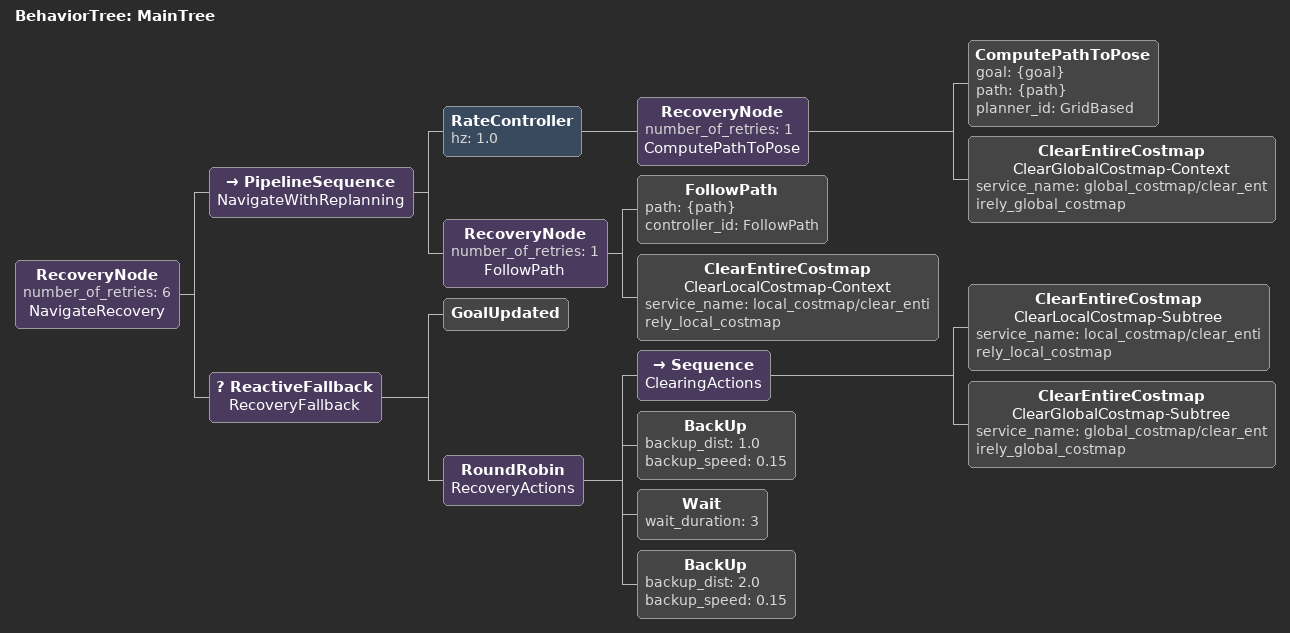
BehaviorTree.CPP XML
<!--
  Custom Behavior Tree for USV (boat) navigation.
  Removes Spin recovery (boats can't spin in place on water).
  Uses BackUp as the primary recovery behavior with larger distance.
-->
<root main_tree_to_execute="MainTree">
  <BehaviorTree ID="MainTree">
    <RecoveryNode number_of_retries="6" name="NavigateRecovery">
      <PipelineSequence name="NavigateWithReplanning">
        <RateController hz="1.0">
          <RecoveryNode number_of_retries="1" name="ComputePathToPose">
            <ComputePathToPose goal="{goal}" path="{path}" planner_id="GridBased"/>
            <ClearEntireCostmap name="ClearGlobalCostmap-Context" service_name="global_costmap/clear_entirely_global_costmap"/>
          </RecoveryNode>
        </RateController>
        <RecoveryNode number_of_retries="1" name="FollowPath">
          <FollowPath path="{path}" controller_id="FollowPath"/>
          <ClearEntireCostmap name="ClearLocalCostmap-Context" service_name="local_costmap/clear_entirely_local_costmap"/>
        </RecoveryNode>
      </PipelineSequence>
      <ReactiveFallback name="RecoveryFallback">
        <GoalUpdated/>
        <RoundRobin name="RecoveryActions">
          <Sequence name="ClearingActions">
            <ClearEntireCostmap name="ClearLocalCostmap-Subtree" service_name="local_costmap/clear_entirely_local_costmap"/>
            <ClearEntireCostmap name="ClearGlobalCostmap-Subtree" service_name="global_costmap/clear_entirely_global_costmap"/>
          </Sequence>
          <BackUp backup_dist="1.0" backup_speed="0.15"/>
          <Wait wait_duration="3"/>
          <BackUp backup_dist="2.0" backup_speed="0.15"/>
        </RoundRobin>
      </ReactiveFallback>
    </RecoveryNode>
  </BehaviorTree>
</root>
